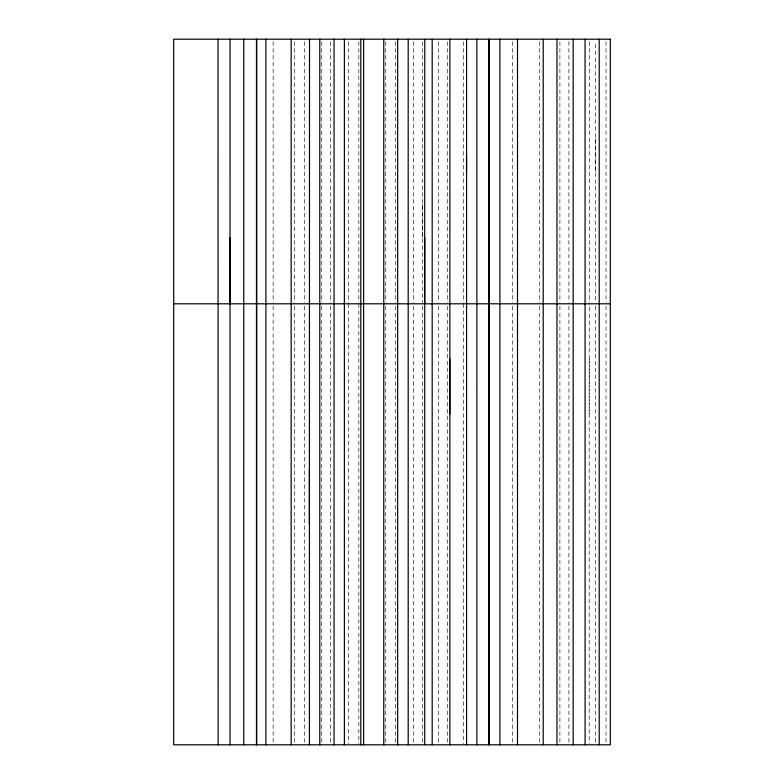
<?xml version="1.0" encoding="UTF-8"?>
<svg xmlns="http://www.w3.org/2000/svg" width="784" height="784" viewBox="0 0 784 784"><rect width="100%" height="100%" fill="white"/><g stroke="black" fill="none" stroke-linecap="round" stroke-linejoin="round"><path stroke-width="0.59" stroke-dasharray="3.92 2.94" d="M385.767 306.25L385.738 743.604M395.587 41.65L395.616 302.595M438.628 306.25L438.589 743.604M589.186 414.011L589.284 303.8M595.448 171.49L595.419 41.65M463.344 303.8L463.393 743.585M422.517 237.64L422.478 41.562M606.022 41.562L606.022 302.614M606.022 306.191L606.022 743.604M595.428 138.415L595.428 302.595M595.428 306.25L595.428 743.585M589.284 41.65L589.284 302.595M589.196 358.905L589.196 743.585M568.91 41.562L568.919 302.614M568.919 306.191L568.919 743.604M559.903 41.562L559.903 302.595M559.903 306.25L559.903 743.604M539.725 41.562L539.735 302.614M539.735 306.25L539.735 743.604M512.56 41.562L512.56 302.614M512.56 306.25L512.56 743.604M463.344 41.65L463.344 302.595M447.507 41.65L447.517 302.595M447.517 306.25L447.517 743.585M438.638 41.65L438.628 302.595M422.507 204.565L422.507 302.614M422.507 306.25L422.507 743.604M413.589 41.562L413.589 302.614M413.589 306.25L413.589 743.604M395.616 306.25L395.616 743.585M385.767 41.562L385.767 302.614M358.837 41.65L358.837 302.585M358.837 303.8L358.837 743.585M348.419 41.65L348.419 302.595M348.419 303.8L348.419 743.585M330.613 41.65L330.613 302.595M330.613 306.25L330.613 743.585M321.754 41.65L321.754 302.585M321.754 306.25L321.754 743.585M304.604 41.562L304.633 302.595M304.633 306.25L304.643 743.604M294.51 41.65L294.51 302.595M294.51 306.25L294.51 743.585M273.136 41.562L273.126 302.614M273.126 306.191L273.126 743.604"/><path stroke-width="1.18" d="M230.016 303.8L230.055 39.2M309.396 524.261L309.513 39.2M424.683 303.8L424.771 39.2M449.83 414.011L449.918 39.2M466.549 171.49L466.558 39.2M573.163 744.8L573.163 39.2M173.695 303.8L309.513 303.8M309.7 303.8L431.915 303.8M432.19 303.8L584.619 303.8M585.07 303.8L610.305 303.8M599.221 39.2L599.221 744.8M585.06 39.2L585.089 744.8M556.963 39.2L556.963 744.8M543.214 39.2L543.214 744.8M517.509 39.2L517.489 744.8M499.908 39.2L499.918 744.8M489.01 39.2L489.01 744.8M488.912 39.2L488.912 744.8M476.897 744.8L476.868 39.2M466.558 154.948L466.558 744.8M449.849 358.905L449.849 744.8M432.19 39.2L432.19 744.8M424.732 237.64L424.732 744.8M408.19 39.2L408.209 744.8M397.664 39.2L397.664 744.8M383.768 39.2L383.778 744.8M363.609 39.2L363.609 744.8M360.807 39.2L360.807 744.8M344.382 39.2L344.382 744.8M334.043 39.2L334.043 744.8M319.784 39.2L319.784 744.8M309.415 469.136L309.415 744.8M291.158 39.2L291.158 744.8M265.913 39.2L265.913 744.8M256.711 39.2L256.682 744.8M256.466 39.2L256.466 744.8M243.755 39.2L243.775 744.8M230.026 237.64L230.026 744.8M218.04 39.2L218.138 744.8M610.305 39.2L173.695 39.2L173.695 744.8L610.305 744.8L610.305 39.2"/></g></svg>
